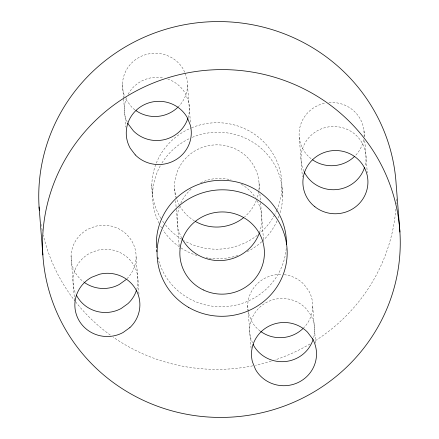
<?xml version="1.0" encoding="UTF-8"?>
<svg xmlns="http://www.w3.org/2000/svg" width="439" height="439" viewBox="0 0 439 439"><rect width="100%" height="100%" fill="white"/><g stroke="black" fill="none" stroke-linecap="round" stroke-linejoin="round"><path stroke-width="0.33" stroke-dasharray="2.19 1.65" d="M184.599 72.292L183.497 69.549A32.524 31.613 -4.5 0 0 140.496 56.653A32.524 31.613 -4.5 0 0 125.324 97.968M185.038 73.39L186.58 77.226A32.524 31.613 -4.5 0 1 177.954 107.182M252.513 342.694L250.532 337.756A32.524 31.613 -4.5 0 1 266.462 302.444A32.524 31.613 -4.5 0 1 305.599 308.112L310.62 314.747A32.524 31.613 -4.5 0 1 313.342 338.793M363.98 130.74L364.507 137.412M364.771 140.749L367.289 172.774M312.738 306.609L315.679 343.967M299.277 137.473L302.378 176.835M281.887 186.932L282.639 196.463M259.059 183.244L259.69 191.294M259.899 193.978L260.536 202.033M260.59 202.703L263.652 241.62M247.711 305.539L248.134 310.872M248.183 311.542L251.075 348.237M187.508 85.429L190.499 123.458M174.662 188.66L175.348 197.38M175.611 200.738L176.248 208.788M176.297 209.458L179.414 249.045M151.834 184.973L152.58 194.504M122.481 84.354L123.584 98.369M123.633 99.033L125.839 127.052M136.101 257.391L138.993 294.086M71.074 256.321L74.542 300.353M192.337 137.325A65.054 63.227 -4.5 0 1 260.826 148.031A65.054 63.227 -4.5 0 1 280.087 212.794M279.061 215.933A65.054 63.227 -4.5 0 1 278.112 218.43M277.053 220.888A65.054 63.227 -4.5 0 1 262.676 240.885M261.693 241.79A65.054 63.227 -4.5 0 1 247.212 251.662M237.757 255.525A65.054 63.227 -4.5 0 1 208.854 258.181M208.174 258.094A65.054 63.227 -4.5 0 1 206.149 257.781M196.946 255.536A65.054 63.227 -4.5 0 1 180.001 247.239M179.447 246.855A65.054 63.227 -4.5 0 1 163.088 230.201M161.651 227.956A65.054 63.227 -4.5 0 1 160.647 226.25M159.088 223.336A65.054 63.227 -4.5 0 1 161.256 164.153M161.942 163.017A65.054 63.227 -4.5 0 1 189.84 138.417M176.56 198.549A42.287 41.096 -4.5 0 1 212.888 145.046A42.287 41.096 -4.5 0 1 258.84 190.641M258.752 191.311A42.287 41.096 -4.5 0 1 256.606 199.783M256.365 200.42A42.287 41.096 -4.5 0 1 244.605 216.844M194.395 220.872A42.287 41.096 -4.5 0 1 179.831 205.946M179.496 205.353A42.287 41.096 -4.5 0 1 176.774 199.18M257.183 200.7A42.287 41.096 -4.5 0 1 259.701 232.055M181.817 238.3A42.287 41.096 -4.5 0 1 179.299 206.945M180.786 203.158A42.287 41.096 -4.5 0 1 192.282 188.166M200.661 182.783A42.287 41.096 -4.5 0 1 231.068 179.913M241.373 184.226A42.287 41.096 -4.5 0 1 255.487 197.769M127.008 278.694A32.524 31.613 -4.5 0 0 131.777 240.962A32.524 31.613 -4.5 0 0 95.845 226.178L87.937 229.207A32.524 31.613 -4.5 0 0 84.025 282.2M136.705 289.575A32.524 31.613 -4.5 0 0 97.738 250.197L89.825 253.226A32.524 31.613 -4.5 0 0 75.81 293.949M134.905 109.843A32.524 31.613 -4.5 0 1 131.513 106.869L126.487 100.235A32.524 31.613 -4.5 0 1 125.598 98.545M396.422 198.933A178.892 173.877 -4.5 0 1 396.236 203.707M395.857 209.167A178.892 173.877 -4.5 0 1 314.675 341.136M310.027 343.978A178.892 173.877 -4.5 0 1 275.072 359.925M271.225 361.16A178.892 173.877 -4.5 0 1 255.476 365.286M252.809 365.835A178.892 173.877 -4.5 0 1 113.097 337.07M110.315 335.089A178.892 173.877 -4.5 0 1 75.771 302.048M75.349 301.511A178.892 173.877 -4.5 0 1 43.285 235.161M42.248 230.491A178.892 173.877 -4.5 0 1 41.469 226.464M41.348 225.794A178.892 173.877 -4.5 0 1 41.112 224.45M363.629 139.618A32.524 31.613 -4.5 0 1 355.124 155.872M311.097 158.72A32.524 31.613 -4.5 0 1 300.122 126.41A32.524 31.613 -4.5 0 1 325.727 103.039M328.959 102.605A32.524 31.613 -4.5 0 1 364.046 136.474M303.19 328.361A32.524 31.613 -4.5 0 0 308.732 290.728L303.711 284.093A32.524 31.613 -4.5 0 0 282.875 274.545M260.14 331.028A32.524 31.613 -4.5 0 1 251.723 321.414L248.639 313.737A32.524 31.613 -4.5 0 1 248.233 311.882M248.123 311.251A32.524 31.613 -4.5 0 1 282.222 274.501M303.881 171.265A32.524 31.613 -4.5 0 1 330.858 126.624A32.524 31.613 -4.5 0 1 364.946 166.123M191.585 127.793A65.054 63.227 -4.5 0 1 262.555 140.749A65.054 63.227 -4.5 0 1 277.108 209.518M276.844 210.133A65.054 63.227 -4.5 0 1 274.836 214.369M274.523 214.962A65.054 63.227 -4.5 0 1 259.937 233.147M257.32 235.288A65.054 63.227 -4.5 0 1 184.385 240.885M181.505 239.184A65.054 63.227 -4.5 0 1 164.279 223.402M163.879 222.864A65.054 63.227 -4.5 0 1 161.25 218.99M160.899 218.424A65.054 63.227 -4.5 0 1 190.954 128.056M286.212 248.447A65.054 63.227 -4.5 0 1 227.243 306.477A65.054 63.227 -4.5 0 1 158.578 260.206M188.106 117.608A32.524 31.613 -4.5 0 0 188.468 101.244L185.39 93.567A32.524 31.613 -4.5 0 0 167.83 79.086M127.217 121.987A32.524 31.613 -4.5 0 1 126.487 97.798M128.111 94.297A32.524 31.613 -4.5 0 1 163.434 77.912"/><path stroke-width="0.66" d="M126.086 279.594L119.243 284.505A32.524 31.613 -4.5 0 1 84.551 282.579M253.171 344.335L253.61 345.433A32.524 31.613 -4.5 0 0 285.35 361.538A32.524 31.613 -4.5 0 0 313.155 339.396M399.918 232.066A178.892 173.877 -4.5 0 0 122.613 98.962A178.892 173.877 -4.5 0 0 141.638 399.528A178.892 173.877 -4.5 0 0 399.918 232.066L396.137 184.029A178.892 173.877 -4.5 0 0 204.898 22.071A178.892 173.877 -4.5 0 0 39.329 210.292M39.082 206.934L42.863 254.971M136.518 290.179A32.524 31.613 -4.5 0 1 127.979 303.607L121.131 308.524A32.524 31.613 -4.5 0 1 76.37 295.101M177.493 107.626A32.524 31.613 -4.5 0 1 135.958 110.612M354.663 156.328A32.524 31.613 -4.5 0 1 312.65 159.867M302.723 328.806A32.524 31.613 -4.5 0 1 260.662 331.412M259.476 232.697A42.287 41.096 -4.5 0 1 222.792 260.464A42.287 41.096 -4.5 0 1 182.141 238.898M243.541 217.722A42.287 41.096 -4.5 0 1 195.585 221.563M364.584 167.352A32.524 31.613 -4.5 0 1 335.851 189.653A32.524 31.613 -4.5 0 1 304.156 171.841M187.919 118.217A32.524 31.613 -4.5 0 1 133.401 130.888L128.38 124.253A32.524 31.613 -4.5 0 1 127.776 123.134M158.243 258.939A65.054 63.227 -4.5 0 1 157.93 257.66M156.871 251.794A65.054 63.227 -4.5 0 1 156.641 249.807M156.482 247.821A65.054 63.227 -4.5 0 1 219.972 180.297A65.054 63.227 -4.5 0 1 286.42 244.496M129.867 327.626L123.024 332.542A32.524 31.613 -4.5 0 1 78.866 320.234A32.524 31.613 -4.5 0 1 91.718 277.245L99.626 274.216A32.524 31.613 -4.5 0 1 135.876 289.548A32.524 31.613 -4.5 0 1 129.867 327.626M312.513 338.765L307.487 332.131A32.524 31.613 -4.5 0 0 268.355 326.462A32.524 31.613 -4.5 0 0 252.42 361.774L255.503 369.451A32.524 31.613 -4.5 0 0 299.661 381.754A32.524 31.613 -4.5 0 0 312.513 338.765M135.289 154.907L130.268 148.272A32.524 31.613 -4.5 0 1 143.119 105.278A32.524 31.613 -4.5 0 1 187.277 117.586L190.361 125.263A32.524 31.613 -4.5 0 1 174.426 160.575A32.524 31.613 -4.5 0 1 135.289 154.907M203.29 289.921A42.287 41.096 -4.5 0 0 264.338 250.34A42.287 41.096 -4.5 0 0 198.796 218.88A42.287 41.096 -4.5 0 0 203.29 289.921M314.878 206.753A32.524 31.613 -4.5 0 0 367.52 187.03A32.524 31.613 -4.5 0 0 323.834 152.646A32.524 31.613 -4.5 0 0 314.878 206.753M188.501 307.322A65.054 63.227 -4.5 0 0 287.166 254.027A65.054 63.227 -4.5 0 0 190.751 197.797A65.054 63.227 -4.5 0 0 188.501 307.322"/></g></svg>
